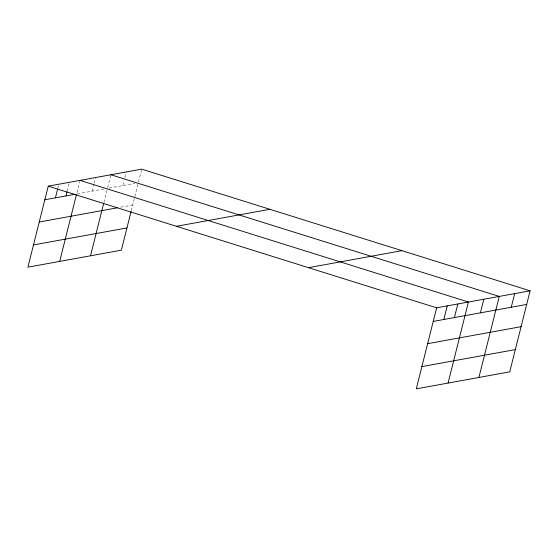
<?xml version="1.0" encoding="UTF-8"?>
<svg xmlns="http://www.w3.org/2000/svg" width="558" height="558" viewBox="0 0 558 558"><rect width="100%" height="100%" fill="white"/><g stroke="black" fill="none" stroke-linecap="round" stroke-linejoin="round"><path stroke-width="0.42" stroke-dasharray="2.79 2.09" d="M57.844 188.227L58.444 185.821M67.225 191.101L69.241 183.094M80.031 180.367L76.613 193.982L104.025 188.995M92.035 191.178L93.842 183.973M94.044 183.17L95.453 177.563M103.934 202.38L107.038 190.02M107.652 187.572L110.875 174.759M122.872 185.563L124.078 180.764M124.887 177.556L126.289 171.955M131.263 210.743L137.882 184.405M138.496 181.957L141.711 169.151M109.166 188.06L134.869 183.387M120.709 207.192L132.706 205.009"/><path stroke-width="0.84" d="M530.1 290.816L436.642 307.814L416.289 388.849L509.747 371.851L530.1 290.816L141.711 169.151L48.253 186.149L27.9 267.184L121.358 250.186L131.06 211.559M55.43 197.832L57.641 189.029M66.018 195.907L67.023 191.903M59.678 261.409L76.404 194.805M90.515 255.794L103.725 203.203M443.812 319.497L447.237 305.889M454.407 317.572L457.825 303.964M448.06 383.074L468.42 302.031L80.031 180.367M480.417 312.843L483.835 299.228M478.904 377.459L499.257 296.424L110.875 174.759M511.261 307.228L514.678 293.62M44.835 199.764L74.981 194.275M39.248 222.014L117.285 207.813M33.487 244.934L126.945 227.936M176.426 226.297L269.884 209.299M308.476 267.666L401.934 250.661M433.224 321.429L526.682 304.424M427.637 343.679L521.095 326.674M421.876 366.599L515.334 349.601M48.253 186.149L436.642 307.814"/></g></svg>
